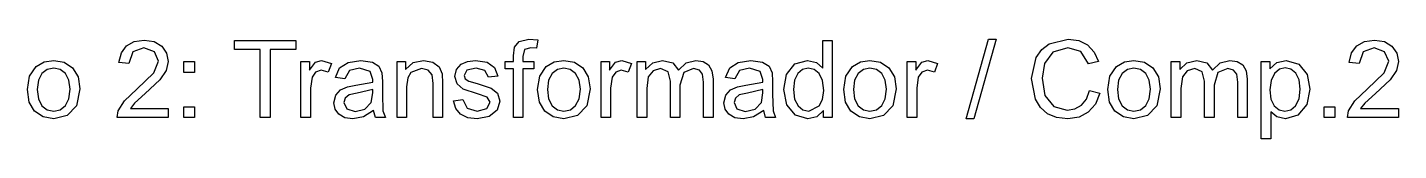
# Model space of a CAD drawing. Extents: x 10 to 410, y -78 to 290.
# Drawn here: x 334 to 410.2, y 170.8 to 176.4 of the extents above; entities that cross this region are included whole.
import ezdxf

# ---------------------------------------------------------------- set-up
doc = ezdxf.new("R2010")
doc.units = 0

msp = doc.modelspace()

# ---------------------------------------------------------------- linework, layer by layer
at = {"layer": 'Layer 1', "color": 7}
for points in [[(341.7998, 172.506836), (341.7998, 172), (338.96094, 172), (339.02244, 172.366211), (339.36814, 172.9375), (340.05955, 173.587891), (341.00584, 174.496094), (341.25193, 175.131836), (341.02635, 175.65918), (340.44334, 175.875977), (339.83396, 175.647461), (339.60252, 175.014648), (339.06053, 175.070318), (339.193115, 175.604253), (339.47947, 175.993169), (339.905008, 176.232671), (340.45506, 176.312505), (341.008767, 176.226812), (341.43357, 175.969732), (341.70384, 175.585943), (341.79393, 175.120122), (341.68846, 174.613286), (341.33689, 174.088872), (340.52537, 173.333013), (339.916, 172.791021), (339.69334, 172.506841), (341.7998, 172.506836)], [(386.13184, 171.9268), (387.37695, 176.368204), (387.79883, 176.368204), (386.55664, 171.9268), (386.13184, 171.9268)], [(392.99316, 173.505899), (393.56152, 173.362345), (393.311032, 172.744913), (392.91699, 172.293009), (392.402098, 172.018352), (391.7832, 171.9268), (391.15332, 171.997112), (390.65234, 172.208048), (390.270017, 172.555216), (389.99023, 173.02836), (389.76465, 174.179728), (390.01953, 175.348673), (390.330807, 175.788858), (390.74902, 176.107462), (391.79199, 176.368204), (392.385252, 176.286173), (392.87598, 176.040079), (393.24878, 175.645304), (393.48828, 175.117228), (392.92871, 174.985392), (392.49512, 175.668009), (391.78027, 175.881876), (390.95117, 175.644571), (390.48535, 175.005899), (390.35059, 174.182657), (390.50879, 173.224649), (391.00684, 172.615274), (391.73633, 172.413126), (392.177247, 172.481974), (392.54492, 172.688517), (392.82251, 173.030557), (392.99316, 173.505899), (392.99316, 173.505899)], [(410.1582, 172.506836), (410.1582, 172), (407.31934, 172), (407.38084, 172.366211), (407.72654, 172.9375), (408.41795, 173.587891), (409.36424, 174.496094), (409.61033, 175.131836), (409.38475, 175.65918), (408.80174, 175.875977), (408.19236, 175.647461), (407.96092, 175.014648), (407.41893, 175.070318), (407.551515, 175.604253), (407.83787, 175.993169), (408.263408, 176.232671), (408.81346, 176.312505), (409.367167, 176.226812), (409.79197, 175.969732), (410.062233, 175.585943), (410.15232, 175.120122), (410.04685, 174.613286), (409.69529, 174.088872), (408.88377, 173.333013), (408.27439, 172.791021), (408.05174, 172.506841), (410.1582, 172.506836)], [(333.97461, 173.555664), (334.094728, 174.307861), (334.45508, 174.835938), (334.900393, 175.095215), (335.43359, 175.181641), (336.016602, 175.076172), (336.48242, 174.759766), (336.787843, 174.260254), (336.88965, 173.599609), (336.70801, 172.65332), (336.18359, 172.120117), (335.43359, 171.92969), (334.842527, 172.034426), (334.37598, 172.348633), (334.074952, 172.859863), (333.97461, 173.555664), (333.97461, 173.555664)], [(334.5166, 173.555664), (334.581785, 173.032715), (334.77734, 172.65918), (335.071777, 172.437256), (335.43359, 172.363281), (335.79321, 172.437988), (336.08691, 172.662109), (336.282473, 173.039307), (336.34766, 173.573242), (336.28174, 174.080078), (336.08398, 174.446289), (335.791012, 174.67041), (335.43359, 174.745117), (335.071777, 174.671143), (334.77734, 174.449219), (334.581785, 174.077881), (334.5166, 173.555664), (334.5166, 173.555664)], [(342.6582, 174.510742), (342.6582, 175.111328), (343.25879, 175.111328), (343.25879, 174.510742), (342.6582, 174.510742)], [(353.20801, 172.383789), (352.64258, 172.032227), (352.0625, 171.92969), (351.609127, 171.991945), (351.27441, 172.178711), (351.067867, 172.465088), (350.99902, 172.820313), (351.10156, 173.236328), (351.37402, 173.541016), (351.75488, 173.713867), (352.22363, 173.792967), (353.16406, 173.974607), (353.16706, 174.112303), (353.01765, 174.566404), (352.41706, 174.745115), (351.86628, 174.613279), (351.60554, 174.153318), (351.08991, 174.223628), (351.32136, 174.756831), (351.78718, 175.070308), (352.49323, 175.181636), (353.1407, 175.087886), (353.50691, 174.850581), (353.67097, 174.493159), (353.69737, 174.006831), (353.69737, 173.303706), (353.72957, 172.372065), (353.86434, 171.999995), (353.31356, 171.999995), (353.20809, 172.383784), (353.20801, 172.383789)], [(357.64063, 172.928711), (358.16211, 173.010741), (358.40527, 172.530272), (358.96777, 172.36328), (359.50684, 172.509765), (359.68262, 172.858397), (359.52734, 173.139647), (358.98828, 173.318358), (358.18262, 173.570312), (357.84277, 173.86621), (357.72852, 174.285155), (357.82222, 174.668944), (358.08296, 174.964843), (358.41694, 175.117187), (358.87397, 175.181637), (359.51557, 175.076168), (359.92573, 174.789059), (360.10737, 174.30859), (359.59175, 174.23828), (359.38667, 174.61328), (358.91206, 174.748046), (358.3935, 174.627929), (358.23823, 174.346679), (358.30263, 174.162108), (358.50478, 174.021483), (358.9706, 173.886718), (359.7499, 173.640624), (360.09853, 173.365233), (360.22451, 172.914062), (360.06924, 172.416015), (359.62685, 172.055663), (358.9706, 171.929689), (358.435935, 171.992677), (358.04482, 172.18164), (357.785547, 172.494384), (357.64053, 172.92871), (357.64063, 172.928711)], [(362.32227, 173.555664), (362.442385, 174.307861), (362.80273, 174.835938), (363.248045, 175.095215), (363.78125, 175.181641), (364.364258, 175.076172), (364.83008, 174.759766), (365.135495, 174.260254), (365.2373, 173.599609), (365.05566, 172.65332), (364.53125, 172.120117), (363.78125, 171.92969), (363.190185, 172.034426), (362.72363, 172.348633), (362.42261, 172.859863), (362.32227, 173.555664), (362.32227, 173.555664)], [(362.86426, 173.555664), (362.929445, 173.032715), (363.125, 172.65918), (363.419432, 172.437256), (363.78125, 172.363281), (364.14087, 172.437988), (364.43457, 172.662109), (364.630125, 173.039307), (364.69531, 173.573242), (364.629392, 174.080078), (364.43164, 174.446289), (364.138672, 174.67041), (363.78125, 174.745117), (363.419432, 174.671143), (363.125, 174.449219), (362.929445, 174.077881), (362.86426, 173.555664), (362.86426, 173.555664)], [(374.88184, 172.383789), (374.31641, 172.032227), (373.73633, 171.92969), (373.282958, 171.991945), (372.94824, 172.178711), (372.741697, 172.465088), (372.67285, 172.820313), (372.77539, 173.236328), (373.04785, 173.541016), (373.42871, 173.713867), (373.89746, 173.792967), (374.83789, 173.974607), (374.84089, 174.112303), (374.69148, 174.566404), (374.09089, 174.745115), (373.54011, 174.613279), (373.27937, 174.153318), (372.76374, 174.223628), (372.99519, 174.756831), (373.46101, 175.070308), (374.16706, 175.181636), (374.81452, 175.087886), (375.18073, 174.850581), (375.3448, 174.493159), (375.3712, 174.006831), (375.3712, 173.303706), (375.4034, 172.372065), (375.53817, 171.999995), (374.98738, 171.999995), (374.88192, 172.383784), (374.88184, 172.383789)], [(376.54004, 173.552734), (376.603027, 173.030518), (376.79199, 172.65918), (377.066653, 172.437256), (377.38672, 172.363281), (377.97266, 172.644531), (378.15503, 173.002685), (378.21582, 173.508789), (378.154297, 174.0625), (377.96973, 174.446289), (377.695067, 174.67041), (377.36328, 174.745117), (377.040282, 174.67334), (376.77441, 174.458008), (376.598632, 174.088134), (376.54004, 173.552734), (376.54004, 173.552734)], [(379.3291, 173.555634), (379.449218, 174.307831), (379.80957, 174.835908), (380.254885, 175.095185), (380.78809, 175.181611), (381.371095, 175.076142), (381.83691, 174.759736), (382.142333, 174.260224), (382.24414, 173.599579), (382.0625, 172.65329), (381.53809, 172.120087), (380.78809, 171.92966), (380.197025, 172.034396), (379.73047, 172.348603), (379.429442, 172.859833), (379.3291, 173.555634), (379.3291, 173.555634)], [(379.87109, 173.555634), (379.936277, 173.032685), (380.13184, 172.65915), (380.426272, 172.437226), (380.78809, 172.363251), (381.147705, 172.437958), (381.44141, 172.662079), (381.636965, 173.039277), (381.70215, 173.573212), (381.636233, 174.080048), (381.43848, 174.446259), (381.145508, 174.67038), (380.78809, 174.745087), (380.426272, 174.671113), (380.13184, 174.449189), (379.936278, 174.077851), (379.87109, 173.555634), (379.87109, 173.555634)], [(393.99805, 173.555699), (394.118167, 174.307896), (394.47852, 174.835973), (394.923828, 175.09525), (395.45703, 175.181676), (396.040037, 175.076207), (396.50586, 174.759801), (396.811283, 174.260289), (396.91309, 173.599644), (396.73145, 172.653355), (396.20703, 172.120152), (395.45703, 171.929725), (394.865965, 172.034461), (394.39941, 172.348668), (394.09839, 172.859898), (393.99805, 173.555699), (393.99805, 173.555699)], [(394.54004, 173.555699), (394.605225, 173.03275), (394.80078, 172.659215), (395.095212, 172.437291), (395.45703, 172.363316), (395.81665, 172.438023), (396.11035, 172.662144), (396.305905, 173.039342), (396.37109, 173.573277), (396.305172, 174.080113), (396.10742, 174.446324), (395.814453, 174.670445), (395.45703, 174.745152), (395.095213, 174.671178), (394.80078, 174.449254), (394.605225, 174.077916), (394.54004, 173.555699), (394.54004, 173.555699)], [(402.5293, 170.80762), (402.5293, 175.111328), (403.00977, 175.111328), (403.00977, 174.707031), (403.39355, 175.061523), (403.91211, 175.181641), (404.61523, 174.976563), (405.0752, 174.396484), (405.23047, 173.579102), (405.05762, 172.717773), (404.55957, 172.131836), (403.87402, 171.92969), (403.39941, 172.041016), (403.05664, 172.322266), (403.05664, 170.80762), (402.5293, 170.80762)], [(403.00684, 173.538086), (403.06763, 173.015869), (403.25, 172.650391), (403.518797, 172.435058), (403.83887, 172.363281), (404.164795, 172.437256), (404.43945, 172.65918), (404.62842, 173.039307), (404.69141, 173.582031), (404.629885, 174.102051), (404.44531, 174.472656), (404.177977, 174.69458), (403.8623, 174.768555), (403.544432, 174.689453), (403.26465, 174.452148), (403.071293, 174.066895), (403.00684, 173.538086), (403.00684, 173.538086)], [(353.16411, 173.561523), (352.30278, 173.362305), (351.84282, 173.256836), (351.63482, 173.083984), (351.56152, 172.834961), (351.71973, 172.483398), (352.18848, 172.342773), (352.73047, 172.474609), (353.0791, 172.84082), (353.1641, 173.368164), (353.16411, 173.561523)], [(374.83784, 173.561523), (373.97651, 173.362305), (373.51655, 173.256836), (373.30854, 173.083984), (373.23534, 172.834961), (373.39354, 172.483398), (373.86229, 172.342773), (374.40429, 172.474609), (374.75292, 172.84082), (374.83792, 173.368164), (374.83784, 173.561523)]]:
    msp.add_lwpolyline(points, dxfattribs=at)
for points in [[(346.89746, 172), (346.89746, 175.788086), (345.48242, 175.788086), (345.48242, 176.294922), (348.88672, 176.294922), (348.88672, 175.788086), (347.46582, 175.788086), (347.46582, 172), (346.89746, 172)], [(360.97754, 172), (360.97754, 174.701172), (360.51172, 174.701172), (360.51172, 175.111328), (360.97754, 175.111328), (360.97754, 175.442383), (361.03324, 175.908203), (361.29984, 176.239258), (361.83891, 176.368164), (362.33109, 176.315434), (362.25199, 175.855473), (361.94145, 175.884773), (361.6016, 175.782234), (361.502, 175.398445), (361.502, 175.111335), (362.10845, 175.111335), (362.10845, 174.701179), (361.502, 174.701179), (361.502, 172), (360.97754, 172)], [(378.20703, 172), (378.20703, 172.392578), (377.84155, 172.045412), (377.33691, 171.92969), (376.65137, 172.134766), (376.16797, 172.706055), (375.99805, 173.552734), (376.15332, 174.396484), (376.61914, 174.979492), (377.31348, 175.181641), (377.81445, 175.061523), (378.17187, 174.753906), (378.17187, 176.294922), (378.69629, 176.294922), (378.69629, 172), (378.20703, 172)], [(349.17383, 172), (349.17383, 175.111328), (349.64844, 175.111328), (349.64844, 174.639648), (349.98242, 175.076172), (350.32227, 175.181641), (350.86426, 175.011719), (350.68262, 174.522461), (350.2959, 174.636719), (349.98535, 174.53125), (349.78906, 174.244141), (349.70116, 173.628906), (349.70116, 172), (349.17383, 172)], [(354.51465, 172), (354.51465, 175.111328), (354.98926, 175.111328), (354.98926, 174.668945), (355.408203, 175.053467), (355.97949, 175.181641), (356.49512, 175.079102), (356.84961, 174.81543), (357.01367, 174.425781), (357.04297, 173.913086), (357.04297, 172), (356.51563, 172), (356.51563, 173.892578), (356.45413, 174.373047), (356.23441, 174.62793), (355.86819, 174.72461), (355.28519, 174.510743), (355.102813, 174.200929), (355.04202, 173.69922), (355.04202, 172), (354.51465, 172)], [(365.84961, 172), (365.84961, 175.111328), (366.32422, 175.111328), (366.32422, 174.639648), (366.6582, 175.076172), (366.99805, 175.181641), (367.54004, 175.011719), (367.3584, 174.522461), (366.97168, 174.636719), (366.66113, 174.53125), (366.46484, 174.244141), (366.37694, 173.628906), (366.37694, 172), (365.84961, 172)], [(367.85352, 172), (367.85352, 175.111328), (368.3252, 175.111328), (368.3252, 174.674805), (368.71484, 175.041016), (369.26855, 175.181641), (369.83398, 175.038086), (370.14746, 174.636719), (370.572265, 175.045411), (371.1084, 175.181641), (371.517822, 175.117188), (371.82031, 174.923828), (372.007082, 174.599365), (372.06934, 174.135742), (372.06934, 172), (371.54492, 172), (371.54492, 173.959961), (371.49222, 174.414063), (371.30765, 174.639648), (370.99124, 174.724608), (370.44632, 174.504882), (370.22952, 173.807616), (370.22952, 172), (369.70218, 172), (369.70218, 174.021484), (369.57327, 174.548828), (369.1514, 174.724609), (368.73831, 174.607422), (368.46585, 174.264648), (368.38085, 173.614258), (368.38085, 172), (367.85352, 172)], [(382.85645, 172), (382.85645, 175.111328), (383.33105, 175.111328), (383.33105, 174.639648), (383.66504, 175.076172), (384.00488, 175.181641), (384.54687, 175.011719), (384.36523, 174.522461), (383.97852, 174.636719), (383.66797, 174.53125), (383.47168, 174.244141), (383.38378, 173.628906), (383.38378, 172), (382.85645, 172)], [(397.53125, 172), (397.53125, 175.111328), (398.00293, 175.111328), (398.00293, 174.674805), (398.39258, 175.041016), (398.94629, 175.181641), (399.51172, 175.038086), (399.8252, 174.636719), (400.250002, 175.045411), (400.78613, 175.181641), (401.195555, 175.117188), (401.49805, 174.923828), (401.684815, 174.599365), (401.74707, 174.135742), (401.74707, 172), (401.22266, 172), (401.22266, 173.959961), (401.16996, 174.414063), (400.98539, 174.639648), (400.66899, 174.724608), (400.12406, 174.504882), (399.90727, 173.807616), (399.90727, 172), (399.37992, 172), (399.37992, 174.021484), (399.25102, 174.548828), (398.82914, 174.724609), (398.41606, 174.607422), (398.14359, 174.264648), (398.05859, 173.614258), (398.05859, 172), (397.53125, 172)], [(342.6582, 172), (342.6582, 172.600586), (343.25879, 172.600586), (343.25879, 172), (342.6582, 172)], [(406.01562, 172), (406.01562, 172.600586), (406.61621, 172.600586), (406.61621, 172), (406.01562, 172)]]:
    msp.add_lwpolyline(points, close=True, dxfattribs=at)

doc.saveas('drawing.dxf')
